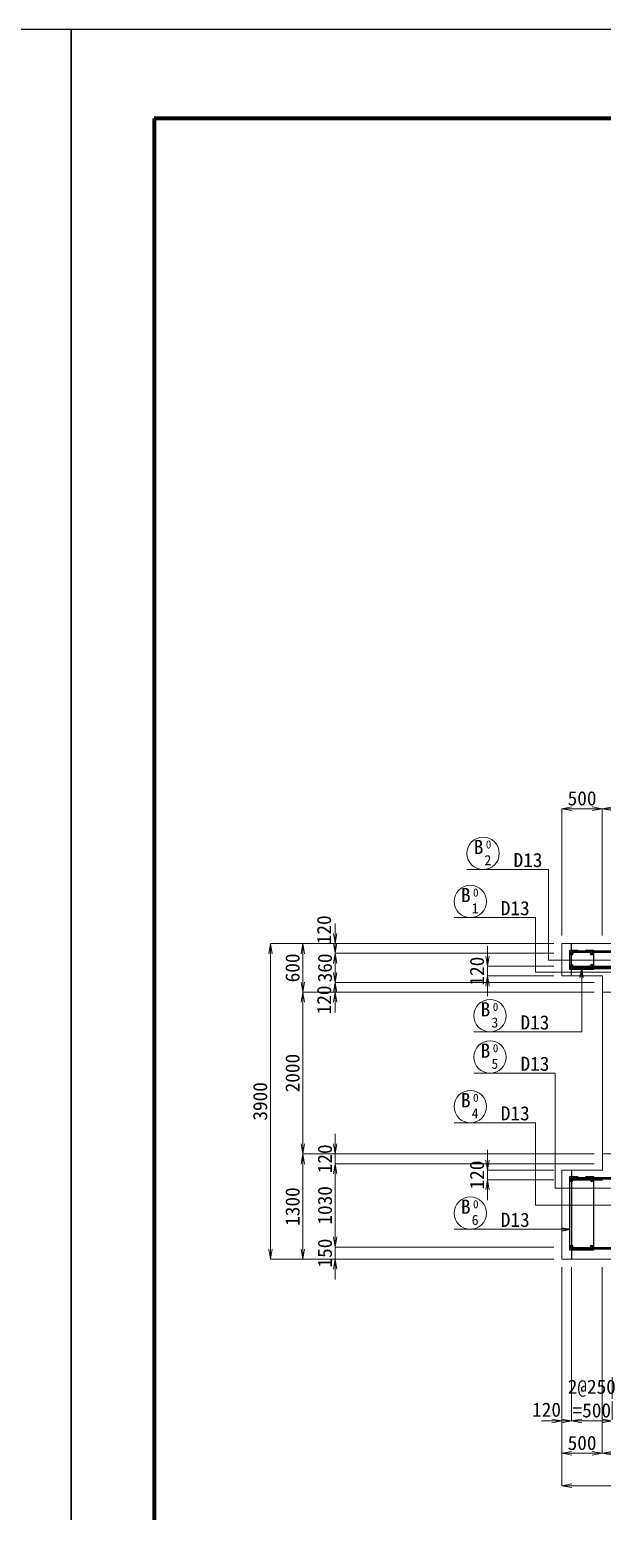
# Model space of a CAD drawing. Header units: millimetres. Extents: x 169470 to 758170, y -17820 to 11880.
# Drawn here: x 211007 to 218084, y -6434 to 11880 of the extents above; entities that cross this region are included whole.
import ezdxf
from ezdxf.enums import TextEntityAlignment as Align

# ---------------------------------------------------------------- set-up
doc = ezdxf.new("R2010")
doc.units = ezdxf.units.MM
doc.header["$LTSCALE"] = 50
doc.header["$PDSIZE"] = 300
doc.layers.get('Defpoints').update_dxf_attribs({"color": 151})
for name, color, linetype, lineweight in [('D-BGD', 7, 'Continuous', 13), ('D-STR', 1, 'Continuous', 50), ('D-STR-DIM', 7, 'Continuous', 13), ('D-STR-HTXT', 7, 'Continuous', 13), ('D-STR-STR2', 6, 'Continuous', 25), ('D-STR-STR3', 4, 'Continuous', 25), ('D-STR-TXT', 7, 'Continuous', 13), ('D-TTL', 2, 'Continuous', 140)]:
    doc.layers.add(name, color=color, linetype=linetype, lineweight=lineweight)
doc.styles.add('MS ゴシック', font='MS Gothic.ttf')
doc.styles.add('YOKO_GOTHIC', font='MS Gothic.ttf')
doc.dimstyles.new('DIM-50', dxfattribs={"dimscale": 50, "dimtxt": 3.5, "dimasz": 2.5, "dimexe": 0, "dimexo": 2, "dimgap": 0.8, "dimtad": 1, "dimdec": 0, "dimzin": 1, "dimdsep": 46, "dimtxsty": 'MS ゴシック', "dimblk": 'OPEN', "dimcen": 0.1, "dimclrd": 256, "dimclre": 256, "dimclrt": 256, "dimaunit": 1, "dimadec": 3, "dimazin": 0, "dimtfac": 1, "dimtdec": 0, "dimtix": 1, "dimtmove": 2, "dimatfit": 3, "dimldrblk": 'OPEN', "dimfxl": 1, "dimlwd": -1, "dimlwe": -1, "dimarcsym": 2})
doc.dimstyles.new('S50', dxfattribs={"dimscale": 50, "dimtxt": 3.5, "dimasz": 2, "dimexe": 1, "dimexo": 1, "dimgap": 1, "dimtad": 1, "dimdec": 0, "dimzin": 1, "dimdsep": 46, "dimtxsty": 'YOKO_GOTHIC', "dimblk": 'OPEN', "dimcen": 0, "dimclrd": 256, "dimclre": 256, "dimclrt": 256, "dimaunit": 1, "dimadec": 3, "dimazin": 0, "dimtfac": 1, "dimtdec": 0, "dimtix": 1, "dimtmove": 2, "dimatfit": 3, "dimldrblk": 'OPEN', "dimfxl": 1, "dimlwd": -1, "dimlwe": -1, "dimarcsym": 0})

# ---------------------------------------------------------------- blocks, each defined once
blk = doc.blocks.new('_Open')
at = {"color": 0, "linetype": 'ByBlock', "lineweight": -2}
for p, q in [((-1, 0.17), (0, 0)), ((-1, -0.17), (0, 0)), ((0, 0), (-1, 0))]:
    blk.add_line(p, q, dxfattribs=at)
blk = doc.blocks.new('*D1459')
at = {"layer": 'D-STR-DIM', "transparency": 16777216}
for p, q in [((218083, 683), (218083, 2251)), ((221659, 2251), (218208, 2251)), ((221784, 683), (221784, 2251))]:
    blk.add_line(p, q, dxfattribs=at)
at = {"layer": 'Defpoints', "color": 0, "transparency": 16777216}
for p in [(218083, 2251), (218083, 583), (221784, 583)]:
    blk.add_point(p, dxfattribs=at)
at = {"layer": 'D-STR-DIM', "transparency": 16777216, "xscale": 125, "yscale": 125, "zscale": 125, "rotation": 180}
blk.add_blockref('_Open', (218083, 2251), dxfattribs=at)
at = {"layer": 'D-STR-DIM', "transparency": 16777216, "xscale": 125, "yscale": 125, "zscale": 125}
blk.add_blockref('_Open', (221784, 2251), dxfattribs=at)
at = {"layer": 'D-STR-DIM', "transparency": 16777216, "insert": (220112, 2388), "char_height": 175, "attachment_point": 5, "style": 'MS ゴシック'}
blk.add_mtext('3700', dxfattribs=at)
blk = doc.blocks.new('*D1465')
at = {"layer": 'D-STR-DIM', "transparency": 16777216}
for p, q in [((217483, 583), (213983, 583)), ((213983, -3192), (213983, 458)), ((217483, -3317), (213983, -3317))]:
    blk.add_line(p, q, dxfattribs=at)
at = {"layer": 'Defpoints', "color": 0, "transparency": 16777216}
for p in [(213983, 583), (217583, 583), (217583, -3317)]:
    blk.add_point(p, dxfattribs=at)
at = {"layer": 'D-STR-DIM', "transparency": 16777216, "xscale": 125, "yscale": 125, "zscale": 125}
for p, rotation in [((213983, 583), 90), ((213983, -3317), 270)]:
    blk.add_blockref('_Open', p, dxfattribs=dict(at, rotation=rotation))
at = {"layer": 'D-STR-DIM', "transparency": 16777216, "insert": (213856, -1367), "char_height": 175, "attachment_point": 5, "rotation": 90, "style": 'MS ゴシック'}
blk.add_mtext('3900', dxfattribs=at)
blk = doc.blocks.new('*D1466')
at = {"layer": 'D-STR-DIM', "transparency": 16777216}
for p, q in [((217983, -2017), (214383, -2017)), ((214383, -3192), (214383, -2142)), ((217483, -3317), (214383, -3317))]:
    blk.add_line(p, q, dxfattribs=at)
at = {"layer": 'Defpoints', "color": 0, "transparency": 16777216}
for p in [(214383, -2017), (218083, -2017), (217583, -3317)]:
    blk.add_point(p, dxfattribs=at)
at = {"layer": 'D-STR-DIM', "transparency": 16777216, "xscale": 125, "yscale": 125, "zscale": 125}
for p, rotation in [((214383, -2017), 90), ((214383, -3317), 270)]:
    blk.add_blockref('_Open', p, dxfattribs=dict(at, rotation=rotation))
at = {"layer": 'D-STR-DIM', "transparency": 16777216, "insert": (214256, -2667), "char_height": 175, "attachment_point": 5, "rotation": 90, "style": 'MS ゴシック'}
blk.add_mtext('1300', dxfattribs=at)
blk = doc.blocks.new('*D1467')
at = {"layer": 'D-STR-DIM', "transparency": 16777216}
for p, q in [((217983, -17), (214383, -17)), ((214383, -1892), (214383, -142)), ((217983, -2017), (214383, -2017))]:
    blk.add_line(p, q, dxfattribs=at)
at = {"layer": 'Defpoints', "color": 0, "transparency": 16777216}
for p in [(214383, -17), (218083, -17), (218083, -2017)]:
    blk.add_point(p, dxfattribs=at)
at = {"layer": 'D-STR-DIM', "transparency": 16777216, "xscale": 125, "yscale": 125, "zscale": 125}
for p, rotation in [((214383, -17), 90), ((214383, -2017), 270)]:
    blk.add_blockref('_Open', p, dxfattribs=dict(at, rotation=rotation))
at = {"layer": 'D-STR-DIM', "transparency": 16777216, "insert": (214256, -1017), "char_height": 175, "attachment_point": 5, "rotation": 90, "style": 'MS ゴシック'}
blk.add_mtext('2000', dxfattribs=at)
blk = doc.blocks.new('*D1468')
at = {"layer": 'D-STR-DIM', "transparency": 16777216}
for p, q in [((217483, 583), (214383, 583)), ((214383, 108), (214383, 458)), ((217983, -17), (214383, -17))]:
    blk.add_line(p, q, dxfattribs=at)
at = {"layer": 'Defpoints', "color": 0, "transparency": 16777216}
for p in [(214383, 583), (217583, 583), (218083, -17)]:
    blk.add_point(p, dxfattribs=at)
at = {"layer": 'D-STR-DIM', "transparency": 16777216, "xscale": 125, "yscale": 125, "zscale": 125}
for p, rotation in [((214383, 583), 90), ((214383, -17), 270)]:
    blk.add_blockref('_Open', p, dxfattribs=dict(at, rotation=rotation))
at = {"layer": 'D-STR-DIM', "transparency": 16777216, "insert": (214256, 283), "char_height": 175, "attachment_point": 5, "rotation": 90, "style": 'MS ゴシック'}
blk.add_mtext('600', dxfattribs=at)
blk = doc.blocks.new('*D1469')
at = {"layer": 'D-STR-DIM', "transparency": 16777216}
for p, q in [((214783, -3042), (214783, -2917)), ((217483, -3167), (214783, -3167)), ((214783, -3317), (214783, -3167)), ((217483, -3317), (214783, -3317)), ((214783, -3442), (214783, -3567))]:
    blk.add_line(p, q, dxfattribs=at)
at = {"layer": 'Defpoints', "color": 0, "transparency": 16777216}
for p in [(214783, -3167), (217583, -3167), (217583, -3317)]:
    blk.add_point(p, dxfattribs=at)
at = {"layer": 'D-STR-DIM', "transparency": 16777216, "xscale": 125, "yscale": 125, "zscale": 125}
for p, rotation in [((214783, -3167), 270), ((214783, -3317), 90)]:
    blk.add_blockref('_Open', p, dxfattribs=dict(at, rotation=rotation))
at = {"layer": 'D-STR-DIM', "transparency": 16777216, "insert": (214656, -3242), "char_height": 175, "attachment_point": 5, "rotation": 90, "style": 'MS ゴシック'}
blk.add_mtext('150', dxfattribs=at)
blk = doc.blocks.new('*D1470')
at = {"layer": 'D-STR-DIM', "transparency": 16777216}
for p, q in [((217983, -2137), (214783, -2137)), ((214783, -3042), (214783, -2262)), ((217483, -3167), (214783, -3167))]:
    blk.add_line(p, q, dxfattribs=at)
at = {"layer": 'Defpoints', "color": 0, "transparency": 16777216}
for p in [(214783, -2137), (218083, -2137), (217583, -3167)]:
    blk.add_point(p, dxfattribs=at)
at = {"layer": 'D-STR-DIM', "transparency": 16777216, "xscale": 125, "yscale": 125, "zscale": 125}
for p, rotation in [((214783, -2137), 90), ((214783, -3167), 270)]:
    blk.add_blockref('_Open', p, dxfattribs=dict(at, rotation=rotation))
at = {"layer": 'D-STR-DIM', "transparency": 16777216, "insert": (214656, -2652), "char_height": 175, "attachment_point": 5, "rotation": 90, "style": 'MS ゴシック'}
blk.add_mtext('1030', dxfattribs=at)
blk = doc.blocks.new('*D1471')
at = {"layer": 'D-STR-DIM', "transparency": 16777216}
for p, q in [((214783, -1892), (214783, -1767)), ((217983, -2017), (214783, -2017)), ((214783, -2137), (214783, -2017)), ((217983, -2137), (214783, -2137)), ((214783, -2262), (214783, -2387))]:
    blk.add_line(p, q, dxfattribs=at)
at = {"layer": 'Defpoints', "color": 0, "transparency": 16777216}
for p in [(214783, -2017), (218083, -2017), (218083, -2137)]:
    blk.add_point(p, dxfattribs=at)
at = {"layer": 'D-STR-DIM', "transparency": 16777216, "xscale": 125, "yscale": 125, "zscale": 125}
for p, rotation in [((214783, -2017), 270), ((214783, -2137), 90)]:
    blk.add_blockref('_Open', p, dxfattribs=dict(at, rotation=rotation))
at = {"layer": 'D-STR-DIM', "transparency": 16777216, "insert": (214656, -2077), "char_height": 175, "attachment_point": 5, "rotation": 90, "style": 'MS ゴシック'}
blk.add_mtext('120', dxfattribs=at)
blk = doc.blocks.new('*D1472')
at = {"layer": 'D-STR-DIM', "transparency": 16777216}
for p, q in [((214783, 708), (214783, 833)), ((217483, 583), (214783, 583)), ((214783, 583), (214783, 463)), ((217483, 463), (214783, 463)), ((214783, 338), (214783, 213))]:
    blk.add_line(p, q, dxfattribs=at)
at = {"layer": 'Defpoints', "color": 0, "transparency": 16777216}
for p in [(217583, 583), (214783, 463), (217583, 463)]:
    blk.add_point(p, dxfattribs=at)
at = {"layer": 'D-STR-DIM', "transparency": 16777216, "xscale": 125, "yscale": 125, "zscale": 125}
for p, rotation in [((214783, 583), 270), ((214783, 463), 90)]:
    blk.add_blockref('_Open', p, dxfattribs=dict(at, rotation=rotation))
at = {"layer": 'D-STR-DIM', "transparency": 16777216, "insert": (214646, 754), "char_height": 175, "attachment_point": 5, "rotation": 90, "style": 'MS ゴシック'}
blk.add_mtext('120', dxfattribs=at)
blk = doc.blocks.new('*D1473')
at = {"layer": 'D-STR-DIM', "transparency": 16777216}
for p, q in [((214783, 588), (214783, 713)), ((217483, 463), (214783, 463)), ((214783, 463), (214783, 103)), ((217983, 103), (214783, 103)), ((214783, -22), (214783, -147))]:
    blk.add_line(p, q, dxfattribs=at)
at = {"layer": 'Defpoints', "color": 0, "transparency": 16777216}
for p in [(217583, 463), (214783, 103), (218083, 103)]:
    blk.add_point(p, dxfattribs=at)
at = {"layer": 'D-STR-DIM', "transparency": 16777216, "xscale": 125, "yscale": 125, "zscale": 125}
for p, rotation in [((214783, 463), 270), ((214783, 103), 90)]:
    blk.add_blockref('_Open', p, dxfattribs=dict(at, rotation=rotation))
at = {"layer": 'D-STR-DIM', "transparency": 16777216, "insert": (214656, 283), "char_height": 175, "attachment_point": 5, "rotation": 90, "style": 'MS ゴシック'}
blk.add_mtext('360', dxfattribs=at)
blk = doc.blocks.new('*D1474')
at = {"layer": 'D-STR-DIM', "transparency": 16777216}
for p, q in [((214783, 228), (214783, 353)), ((217983, 103), (214783, 103)), ((214783, 103), (214783, -17)), ((217983, -17), (214783, -17)), ((214783, -142), (214783, -267))]:
    blk.add_line(p, q, dxfattribs=at)
at = {"layer": 'Defpoints', "color": 0, "transparency": 16777216}
for p in [(218083, 103), (214783, -17), (218083, -17)]:
    blk.add_point(p, dxfattribs=at)
at = {"layer": 'D-STR-DIM', "transparency": 16777216, "xscale": 125, "yscale": 125, "zscale": 125}
for p, rotation in [((214783, 103), 270), ((214783, -17), 90)]:
    blk.add_blockref('_Open', p, dxfattribs=dict(at, rotation=rotation))
at = {"layer": 'D-STR-DIM', "transparency": 16777216, "insert": (214646, -113), "char_height": 175, "attachment_point": 5, "rotation": 90, "style": 'MS ゴシック'}
blk.add_mtext('120', dxfattribs=at)
blk = doc.blocks.new('*D1475')
at = {"layer": 'D-STR-DIM', "transparency": 16777216}
for p, q in [((217583, -3417), (217583, -6117)), ((224484, -3417), (224484, -6117)), ((224359, -6117), (217708, -6117))]:
    blk.add_line(p, q, dxfattribs=at)
at = {"layer": 'Defpoints', "color": 0, "transparency": 16777216}
for p in [(217583, -3317), (224484, -3317), (217583, -6117)]:
    blk.add_point(p, dxfattribs=at)
at = {"layer": 'D-STR-DIM', "transparency": 16777216, "xscale": 125, "yscale": 125, "zscale": 125, "rotation": 180}
blk.add_blockref('_Open', (217583, -6117), dxfattribs=at)
at = {"layer": 'D-STR-DIM', "transparency": 16777216, "xscale": 125, "yscale": 125, "zscale": 125}
blk.add_blockref('_Open', (224484, -6117), dxfattribs=at)
at = {"layer": 'D-STR-DIM', "transparency": 16777216, "insert": (221034, -5989), "char_height": 175, "attachment_point": 5, "style": 'MS ゴシック'}
blk.add_mtext('6900', dxfattribs=at)
blk = doc.blocks.new('*D1478')
at = {"layer": 'D-STR-DIM', "transparency": 16777216}
for p, q in [((218083, -3417), (218083, -5717)), ((222684, -3517), (222684, -5717)), ((222559, -5717), (218208, -5717))]:
    blk.add_line(p, q, dxfattribs=at)
at = {"layer": 'Defpoints', "color": 0, "transparency": 16777216}
for p in [(218083, -3317), (222684, -3417), (218083, -5717)]:
    blk.add_point(p, dxfattribs=at)
at = {"layer": 'D-STR-DIM', "transparency": 16777216, "xscale": 125, "yscale": 125, "zscale": 125, "rotation": 180}
blk.add_blockref('_Open', (218083, -5717), dxfattribs=at)
at = {"layer": 'D-STR-DIM', "transparency": 16777216, "xscale": 125, "yscale": 125, "zscale": 125}
blk.add_blockref('_Open', (222684, -5717), dxfattribs=at)
at = {"layer": 'D-STR-DIM', "transparency": 16777216, "insert": (220384, -5589), "char_height": 175, "attachment_point": 5, "style": 'MS ゴシック'}
blk.add_mtext('4600', dxfattribs=at)
blk = doc.blocks.new('*D1479')
at = {"layer": 'D-STR-DIM', "transparency": 16777216}
for p, q in [((218203, -3417), (218203, -5317)), ((218403, -3417), (218403, -5317)), ((218078, -5317), (217953, -5317)), ((218203, -5317), (218403, -5317)), ((218528, -5317), (218653, -5317))]:
    blk.add_line(p, q, dxfattribs=at)
at = {"layer": 'Defpoints', "color": 0, "transparency": 16777216}
for p in [(218203, -3317), (218403, -3317), (218403, -5317)]:
    blk.add_point(p, dxfattribs=at)
at = {"layer": 'D-STR-DIM', "transparency": 16777216, "xscale": 125, "yscale": 125, "zscale": 125}
blk.add_blockref('_Open', (218203, -5317), dxfattribs=at)
at = {"layer": 'D-STR-DIM', "transparency": 16777216, "xscale": 125, "yscale": 125, "zscale": 125, "rotation": 180}
blk.add_blockref('_Open', (218403, -5317), dxfattribs=at)
at = {"layer": 'D-STR-DIM', "transparency": 16777216, "insert": (218465, -5179), "char_height": 175, "attachment_point": 5, "style": 'MS ゴシック'}
blk.add_mtext('200', dxfattribs=at)
blk = doc.blocks.new('*D1483')
at = {"layer": 'D-STR-DIM', "transparency": 16777216}
for p, q in [((217703, -3417), (217703, -5317)), ((218203, -3417), (218203, -5317)), ((217578, -5317), (217453, -5317)), ((218203, -5317), (217703, -5317)), ((218328, -5317), (218453, -5317))]:
    blk.add_line(p, q, dxfattribs=at)
at = {"layer": 'Defpoints', "color": 0, "transparency": 16777216}
for p in [(217703, -3317), (218203, -3317), (217703, -5317)]:
    blk.add_point(p, dxfattribs=at)
at = {"layer": 'D-STR-DIM', "transparency": 16777216, "xscale": 125, "yscale": 125, "zscale": 125}
blk.add_blockref('_Open', (217703, -5317), dxfattribs=at)
at = {"layer": 'D-STR-DIM', "transparency": 16777216, "xscale": 125, "yscale": 125, "zscale": 125, "rotation": 180}
blk.add_blockref('_Open', (218203, -5317), dxfattribs=at)
at = {"layer": 'D-STR-DIM', "transparency": 16777216, "insert": (217953, -5041), "char_height": 175, "attachment_point": 5, "style": 'MS ゴシック'}
blk.add_mtext('2@250\\P=500', dxfattribs=at)
blk = doc.blocks.new('*D706')
at = {"layer": 'D-STR-DIM', "transparency": 16777216}
for p, q in [((217583, -3417), (217583, -5717)), ((218083, -3417), (218083, -5717)), ((217708, -5717), (217958, -5717))]:
    blk.add_line(p, q, dxfattribs=at)
at = {"layer": 'Defpoints', "color": 0, "transparency": 16777216}
for p in [(217583, -3317), (218083, -3317), (218083, -5717)]:
    blk.add_point(p, dxfattribs=at)
at = {"layer": 'D-STR-DIM', "transparency": 16777216, "xscale": 125, "yscale": 125, "zscale": 125, "rotation": 180}
blk.add_blockref('_Open', (217583, -5717), dxfattribs=at)
at = {"layer": 'D-STR-DIM', "transparency": 16777216, "xscale": 125, "yscale": 125, "zscale": 125}
blk.add_blockref('_Open', (218083, -5717), dxfattribs=at)
at = {"layer": 'D-STR-DIM', "transparency": 16777216, "insert": (217833, -5589), "char_height": 175, "attachment_point": 5, "style": 'MS ゴシック'}
blk.add_mtext('500', dxfattribs=at)
blk = doc.blocks.new('0930-1')
at = {"layer": 'D-STR-STR2'}
for radius in [20, 10]:
    blk.add_circle((1654010, -311924), radius, dxfattribs=at)
blk = doc.blocks.new('*D1941')
at = {"layer": 'D-STR-DIM', "transparency": 16777216}
for p, q in [((217583, 683), (217583, 2251)), ((217708, 2251), (217958, 2251)), ((218083, 683), (218083, 2251))]:
    blk.add_line(p, q, dxfattribs=at)
at = {"layer": 'Defpoints', "color": 0, "transparency": 16777216}
for p in [(218083, 2251), (217583, 583), (218083, 583)]:
    blk.add_point(p, dxfattribs=at)
at = {"layer": 'D-STR-DIM', "transparency": 16777216, "xscale": 125, "yscale": 125, "zscale": 125, "rotation": 180}
blk.add_blockref('_Open', (217583, 2251), dxfattribs=at)
at = {"layer": 'D-STR-DIM', "transparency": 16777216, "xscale": 125, "yscale": 125, "zscale": 125}
blk.add_blockref('_Open', (218083, 2251), dxfattribs=at)
at = {"layer": 'D-STR-DIM', "transparency": 16777216, "insert": (217833, 2378), "char_height": 175, "attachment_point": 5, "style": 'MS ゴシック'}
blk.add_mtext('500', dxfattribs=at)
blk = doc.blocks.new('*D1175')
at = {"layer": 'D-STR-DIM', "transparency": 16777216}
for p, q in [((217583, -3417), (217583, -5317)), ((217703, -3417), (217703, -5317)), ((217458, -5317), (217333, -5317)), ((217583, -5317), (217703, -5317)), ((217828, -5317), (217953, -5317))]:
    blk.add_line(p, q, dxfattribs=at)
at = {"layer": 'Defpoints', "color": 0, "transparency": 16777216}
for p in [(217583, -3317), (217703, -3317), (217703, -5317)]:
    blk.add_point(p, dxfattribs=at)
at = {"layer": 'D-STR-DIM', "transparency": 16777216, "xscale": 125, "yscale": 125, "zscale": 125}
blk.add_blockref('_Open', (217583, -5317), dxfattribs=at)
at = {"layer": 'D-STR-DIM', "transparency": 16777216, "xscale": 125, "yscale": 125, "zscale": 125, "rotation": 180}
blk.add_blockref('_Open', (217703, -5317), dxfattribs=at)
at = {"layer": 'D-STR-DIM', "transparency": 16777216, "insert": (217394, -5179), "char_height": 175, "attachment_point": 5, "style": 'MS ゴシック'}
blk.add_mtext('120', dxfattribs=at)
blk = doc.blocks.new('*D1942')
at = {"layer": 'D-STR-DIM', "transparency": 16777216}
for p, q in [((216663, 428), (216663, 553)), ((217483, 303), (216663, 303)), ((216663, 183), (216663, 303)), ((217483, 183), (216663, 183)), ((216663, 58), (216663, -67))]:
    blk.add_line(p, q, dxfattribs=at)
at = {"layer": 'Defpoints', "color": 0, "transparency": 16777216}
for p in [(216663, 303), (217583, 303), (217583, 183)]:
    blk.add_point(p, dxfattribs=at)
at = {"layer": 'D-STR-DIM', "transparency": 16777216, "xscale": 125, "yscale": 125, "zscale": 125}
for p, rotation in [((216663, 303), 270), ((216663, 183), 90)]:
    blk.add_blockref('_Open', p, dxfattribs=dict(at, rotation=rotation))
at = {"layer": 'D-STR-DIM', "transparency": 16777216, "insert": (216535, 243), "char_height": 175, "attachment_point": 5, "rotation": 90, "style": 'MS ゴシック'}
blk.add_mtext('120', dxfattribs=at)
blk = doc.blocks.new('*D1176')
at = {"layer": 'D-STR-DIM', "transparency": 16777216}
for p, q in [((216663, -2092), (216663, -1967)), ((217483, -2217), (216663, -2217)), ((216663, -2337), (216663, -2217)), ((217483, -2337), (216663, -2337)), ((216663, -2462), (216663, -2587))]:
    blk.add_line(p, q, dxfattribs=at)
at = {"layer": 'Defpoints', "color": 0, "transparency": 16777216}
for p in [(216663, -2217), (217583, -2217), (217583, -2337)]:
    blk.add_point(p, dxfattribs=at)
at = {"layer": 'D-STR-DIM', "transparency": 16777216, "xscale": 125, "yscale": 125, "zscale": 125}
for p, rotation in [((216663, -2217), 270), ((216663, -2337), 90)]:
    blk.add_blockref('_Open', p, dxfattribs=dict(at, rotation=rotation))
at = {"layer": 'D-STR-DIM', "transparency": 16777216, "insert": (216535, -2277), "char_height": 175, "attachment_point": 5, "rotation": 90, "style": 'MS ゴシック'}
blk.add_mtext('120', dxfattribs=at)

msp = doc.modelspace()

# ---------------------------------------------------------------- linework, layer by layer
at = {"layer": 'D-BGD'}
for p, q in [((217583.44, 183.49), (217583.44, 583.49)), ((217583.44, 583.49), (221783.73, 583.49)), ((217583.44, 383.49), (217583.44, 483.49)), ((222683.73, -16.51), (218083.44, -16.51)), ((222683.73, -2016.51), (218083.44, -2016.51)), ((217583.44, -2216.51), (217583.44, -3316.51)), ((222183.73, -3316.51), (217583.44, -3316.51))]:
    msp.add_line(p, q, dxfattribs=at)
msp.add_lwpolyline([(217583.44, -2216.51), (218083.44, -2216.51), (218083.44, 183.49), (217583.44, 183.49)], dxfattribs=at)
at = {"layer": 'D-STR'}
for p, q in [((222563.73, 483.49), (217703.44, 483.49)), ((217703.44, 283.49), (218773.44, 283.49)), ((217703.44, -2316.51), (218773.44, -2316.51)), ((224373.73, -3186.51), (217703.44, -3186.51))]:
    msp.add_line(p, q, dxfattribs=at)
at = {"layer": 'D-STR-HTXT'}
for p, q in [((217416.65, 1498.55), (216410.09, 1498.55)), ((217416.65, 1498.55), (217416.65, 377.58)), ((217258.83, 904.1), (216252.27, 904.1)), ((217258.83, 904.1), (217258.83, 229.02)), ((218183.73, 377.58), (217416.65, 377.58)), ((222133.73, 229.02), (217258.83, 229.02)), ((217502.53, -1019.03), (216495.97, -1019.03)), ((217502.53, -1019.03), (217502.53, -2440.37)), ((217258.83, -1631.56), (216252.27, -1631.56)), ((217258.83, -1631.56), (217258.83, -2651.51)), ((217502.53, -2440.37), (218183.73, -2440.37)), ((222133.73, -2651.51), (217258.83, -2651.51))]:
    msp.add_line(p, q, dxfattribs=at)
for centre in [(216610.09, 1698.55), (216452.27, 1104.1), (216695.97, -308.2), (216695.97, -819.03), (216452.27, -1431.56), (216452.27, -2747.97)]:
    msp.add_circle(centre, 200, dxfattribs=at)
at = {"layer": 'D-STR-STR3'}
for points in [[(217873.44, 503.49), (217973.44, 503.49), (217973.44, 263.49), (217683.44, 263.49), (217683.44, 503.49), (217783.44, 503.49)], [(217873.44, -2296.51), (217973.44, -2296.51), (217973.44, -3206.51), (217683.44, -3206.51), (217683.44, -2296.51), (217783.44, -2296.51)]]:
    msp.add_lwpolyline(points, dxfattribs=at)
at = {"layer": 'D-TTL'}
msp.add_lwpolyline([(212544.53, 10780), (212544.53, -16720), (252544.53, -16720), (252544.53, 10780)], close=True, dxfattribs=at)
at = {"layer": 'Defpoints'}
for p, q in [((217703.44, 183.49), (217703.44, 583.49)), ((217703.44, 303.49), (218773.44, 303.49)), ((217703.44, -2216.51), (217703.44, -3316.51)), ((217703.44, -2336.51), (218083.44, -2336.51))]:
    msp.add_line(p, q, dxfattribs=at)
at = {"layer": 'Defpoints', "color": 1}
for points in [[(169469.53, 11880), (169469.53, -17820), (211519.53, -17820), (211519.53, 11880)], [(211519.53, 11880), (211519.53, -17820), (253569.53, -17820), (253569.53, 11880)]]:
    msp.add_lwpolyline(points, close=True, dxfattribs=at)

# ---------------------------------------------------------------- block references
at = {"layer": 'D-STR-STR2', "xscale": -1, "rotation": 180}
for p in [(-1436307.04, -311460.81), (-1436057.04, -311460.81), (-1436307.04, -311620.81), (-1436057.04, -311620.81), (-1436307.04, -314260.81), (-1436057.04, -314260.81), (-1436307.04, -315090.81), (-1436057.04, -315090.81)]:
    msp.add_blockref('0930-1', p, dxfattribs=at)

# ---------------------------------------------------------------- texts
at = {"layer": 'D-STR-TXT', "style": 'YOKO_GOTHIC'}
for s, height, p in [('B', 175, (216553.82, 1690.23)), ('0', 100, (216678.21, 1758.74)), ('2', 125, (216669.48, 1552.43)), ('B', 175, (216395.99, 1095.79)), ('0', 100, (216520.39, 1164.29)), ('1', 125, (216511.65, 957.98)), ('B', 175, (216639.69, -316.52)), ('0', 100, (216764.09, -248.02)), ('3', 125, (216755.35, -454.32)), ('B', 175, (216639.69, -827.35)), ('0', 100, (216764.09, -758.85)), ('5', 125, (216755.35, -965.15)), ('B', 175, (216395.99, -1439.88)), ('0', 100, (216520.39, -1371.38)), ('4', 125, (216511.65, -1577.68)), ('B', 175, (216395.99, -2756.28)), ('0', 100, (216520.39, -2687.78)), ('6', 125, (216511.65, -2894.09))]:
    msp.add_text(s, height=height, dxfattribs=at).set_placement(p, align=Align.CENTER)
for p in [(216986.61, 1528.55), (216828.79, 934.1), (217072.49, -478.2), (217072.49, -989.03), (216828.79, -1601.56), (216828.79, -2917.97)]:
    msp.add_text('D13', height=175, dxfattribs=at).set_placement(p)

# ---------------------------------------------------------------- dimensions: what is measured, and where the dimension line sits
at = {"layer": 'D-STR-DIM'}
for base, p1, p2, picture, middle in [((218083.44, 2250.73), (217583.44, 583.49), (218083.44, 583.49), '*D1941', (217833.44, 2378.23)), ((218083.44, -5716.51), (217583.44, -3316.51), (218083.44, -3316.51), '*D706', (217833.44, -5589.01))]:
    dim = msp.add_linear_dim(base=base, p1=p1, p2=p2, dimstyle='DIM-50', dxfattribs=at)
    dim.commit()
    dim.dimension.update_dxf_attribs({"geometry": picture, "text_midpoint": middle})
for base, p1, p2, picture, middle in [((218083.44, 2250.73), (221783.73, 583.49), (218083.44, 583.49), '*D1459', (220111.84, 2388.23)), ((217703.44, -5316.51), (217583.44, -3316.51), (217703.44, -3316.51), '*D1175', (217393.86, -5179.01))]:
    dim = msp.add_linear_dim(base=base, p1=p1, p2=p2, dimstyle='DIM-50', dxfattribs=at)
    dim.commit()
    dim.dimension.update_dxf_attribs({"geometry": picture, "text_midpoint": middle, "dimtype": 160})
for base, p1, p2, angle, picture, middle in [((214783.44, 463.49), (217583.44, 583.49), (217583.44, 463.49), 90, '*D1472', (214645.94, 753.98)), ((214783.44, -16.51), (218083.44, 103.49), (218083.44, -16.51), 90, '*D1474', (214645.94, -112.59)), ((218403.44, -5316.51), (218203.44, -3316.51), (218403.44, -3316.51), 180, '*D1479', (218464.78, -5179.01))]:
    dim = msp.add_linear_dim(base=base, p1=p1, p2=p2, angle=angle, dimstyle='DIM-50', dxfattribs=at)
    dim.commit()
    dim.dimension.update_dxf_attribs({"geometry": picture, "text_midpoint": middle, "dimtype": 160})
for base, p1, p2, angle, picture, middle in [((213983.44, 583.49), (217583.44, -3316.51), (217583.44, 583.49), 90, '*D1465', (213855.94, -1366.51)), ((214383.44, 583.49), (218083.44, -16.51), (217583.44, 583.49), 90, '*D1468', (214255.94, 283.49)), ((214783.44, 103.49), (217583.44, 463.49), (218083.44, 103.49), 90, '*D1473', (214655.94, 283.49)), ((216662.57, 303.49), (217583.44, 183.49), (217583.44, 303.49), 90, '*D1942', (216535.07, 243.49)), ((214383.44, -16.51), (218083.44, -2016.51), (218083.44, -16.51), 90, '*D1467', (214255.94, -1016.51)), ((214783.44, -2016.51), (218083.44, -2136.51), (218083.44, -2016.51), 90, '*D1471', (214655.94, -2076.51)), ((216662.57, -2216.51), (217583.44, -2336.51), (217583.44, -2216.51), 90, '*D1176', (216535.07, -2276.51)), ((214383.44, -2016.51), (217583.44, -3316.51), (218083.44, -2016.51), 90, '*D1466', (214255.94, -2666.51)), ((214783.44, -2136.51), (217583.44, -3166.51), (218083.44, -2136.51), 90, '*D1470', (214655.94, -2651.51)), ((214783.44, -3166.51), (217583.44, -3316.51), (217583.44, -3166.51), 90, '*D1469', (214655.94, -3241.51)), ((217583.44, -6116.51), (224483.73, -3316.51), (217583.44, -3316.51), 180, '*D1475', (221033.59, -5989.01)), ((218083.44, -5716.51), (222683.73, -3416.51), (218083.44, -3316.51), 180, '*D1478', (220383.59, -5589.01))]:
    dim = msp.add_linear_dim(base=base, p1=p1, p2=p2, angle=angle, dimstyle='DIM-50', dxfattribs=at)
    dim.commit()
    dim.dimension.update_dxf_attribs({"geometry": picture, "text_midpoint": middle})
dim = msp.add_linear_dim(base=(217703.44, -5316.51), p1=(218203.44, -3316.51), p2=(217703.44, -3316.51), angle=180, text='2@250\\P=<>', dimstyle='DIM-50', dxfattribs=at)
dim.commit()
dim.dimension.update_dxf_attribs({"geometry": '*D1483', "text_midpoint": (217953.44, -5040.95)})

# ---------------------------------------------------------------- leaders
at = {"layer": 'D-STR-HTXT'}
for points in [[(217828.44, 263.49), (217828.44, -508.2), (216495.97, -508.2)], [(217683.44, -2947.97), (216252.27, -2947.97)]]:
    msp.add_leader(points, dimstyle='S50', dxfattribs=at)

doc.saveas('drawing.dxf')
